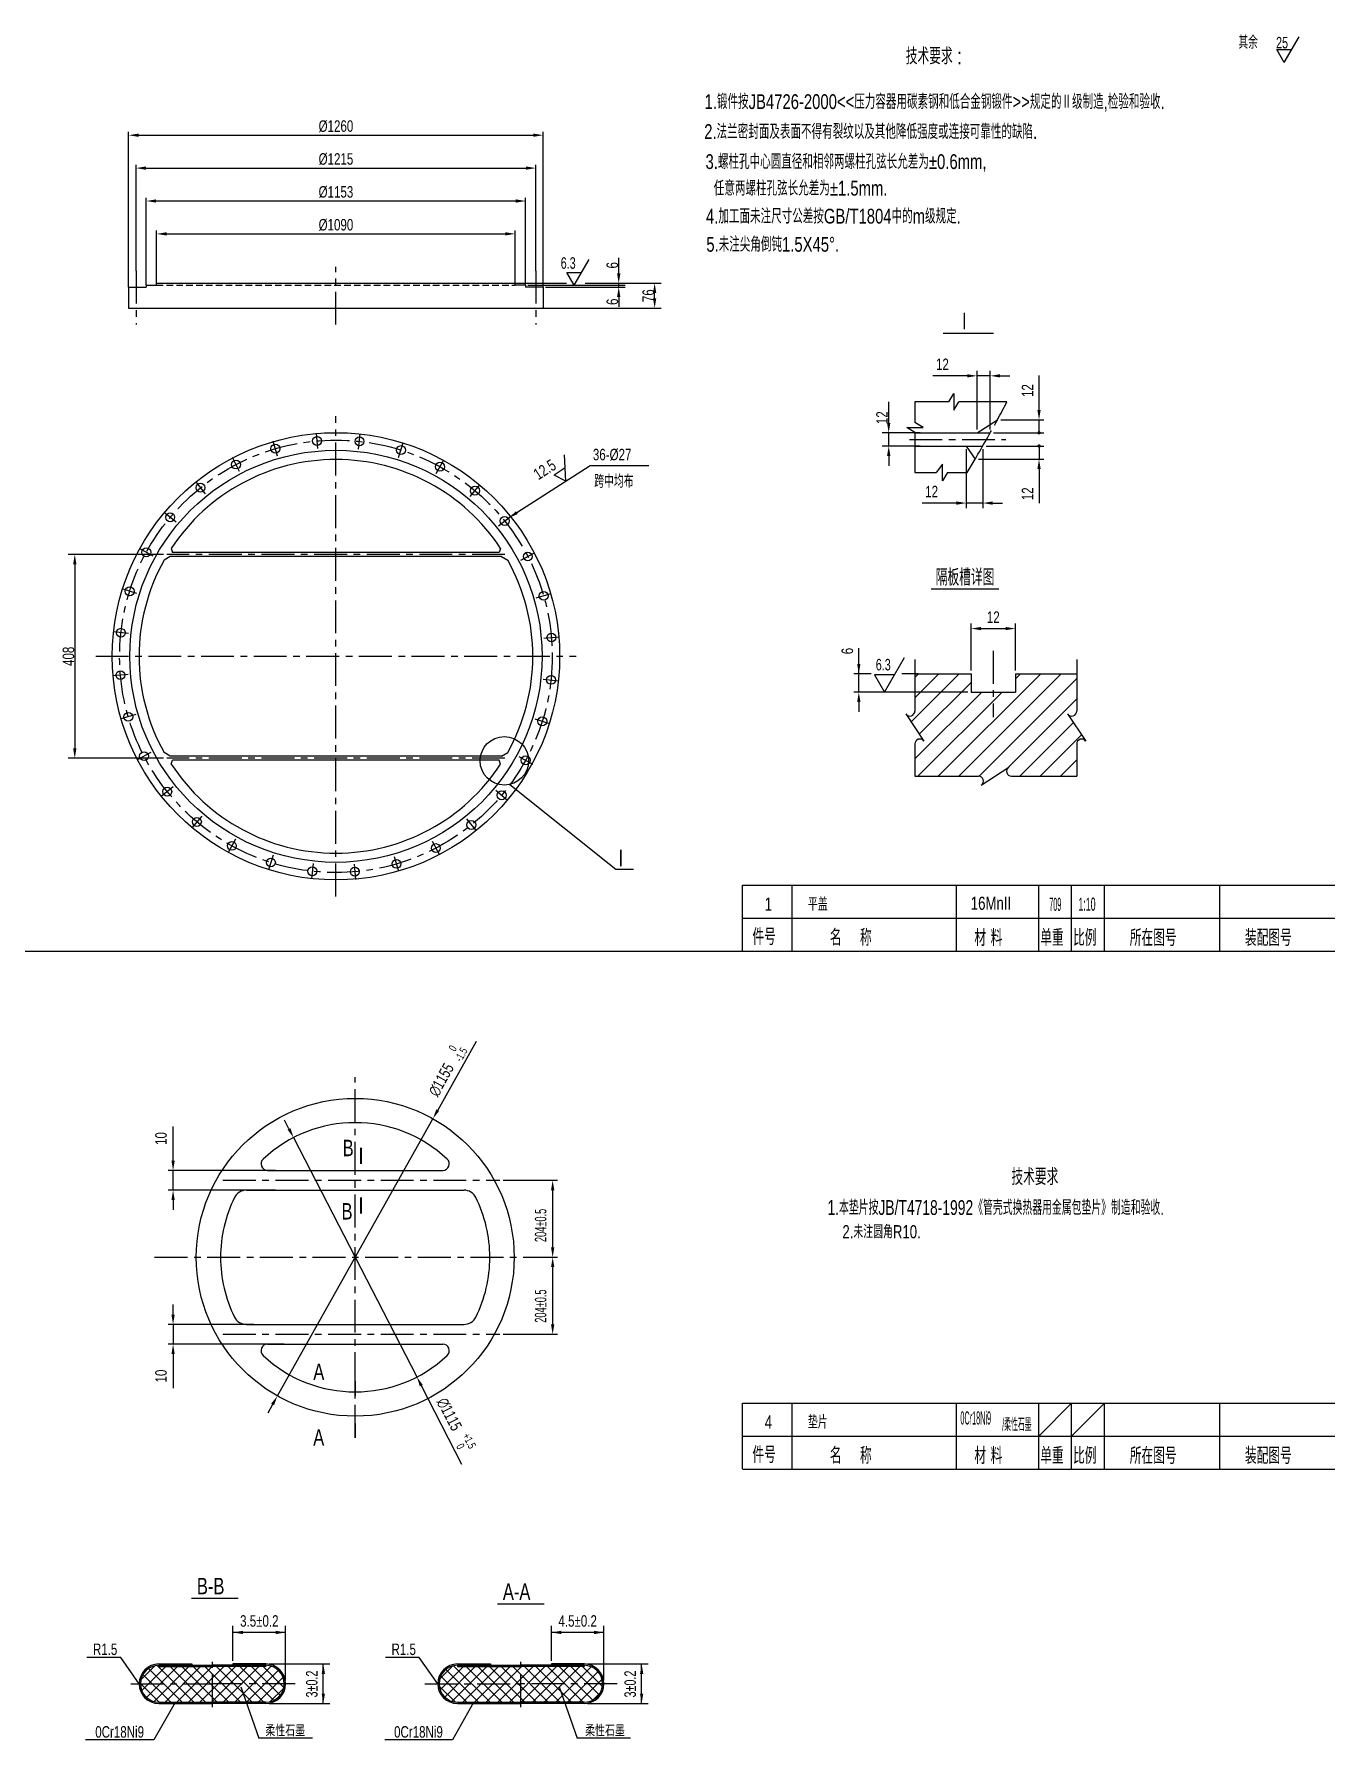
# Model space of a CAD drawing. Extents: x 40 to 831, y 10 to 584.
# Drawn here: x 436 to 831, y 57 to 576 of the extents above; entities that cross this region are included whole.
import ezdxf
from ezdxf.enums import TextEntityAlignment as Align

# ---------------------------------------------------------------- set-up
doc = ezdxf.new("R2010")
doc.units = 0
doc.header["$LTSCALE"] = 8
for name, pattern in [('CENTER', [2, 1.25, -0.25, 0.25, -0.25]), ('HIDDEN', [0.375, 0.25, -0.125]), ('PHANTOM', [2.5, 1.25, -0.25, 0.25, -0.25, 0.25, -0.25])]:
    doc.linetypes.add(name, pattern=pattern)
doc.layers.get('0').update_dxf_attribs({"color": 2, "linetype": 'CONTINUOUS'})
doc.layers.get('Defpoints').update_dxf_attribs({"linetype": 'CONTINUOUS'})
for name, color, linetype in [('CEN', 3, 'CENTER'), ('D', 7, 'CONTINUOUS'), ('HID', 4, 'HIDDEN'), ('OT', 1, 'CONTINUOUS'), ('PHAN', 6, 'PHANTOM')]:
    doc.layers.add(name, color=color, linetype=linetype)
doc.styles.get("Standard").update_dxf_attribs({"font": 'JDECSTD', "width": 0.75, "bigfont": 'HZDX'})
doc.dimstyles.get("Standard").update_dxf_attribs({"dimtxt": 0.18, "dimasz": 0.18, "dimexe": 0.18, "dimexo": 0.0625, "dimgap": 0.09, "dimtad": 0, "dimtih": 1, "dimtoh": 1, "dimzin": 0, "dimdsep": 46, "dimtxsty": 'Standard', "dimcen": 0.09, "dimadec": 0, "dimazin": 0, "dimtfac": 1, "dimtofl": 0, "dimtmove": 2, "dimatfit": 3, "dimfxl": 0, "dimtolj": 1, "dimarcsym": 0})
doc.dimstyles.new('STANDARD$0', dxfattribs={"dimtxt": 3.5, "dimasz": 3, "dimexe": 1, "dimexo": 0, "dimgap": 0.5, "dimtad": 1, "dimdec": 0, "dimlfac": 3, "dimrnd": 1.38778e-17, "dimzin": 0, "dimdsep": 46, "dimtxsty": 'Standard', "dimcen": -3, "dimclrd": 256, "dimclre": 256, "dimclrt": 2, "dimadec": 0, "dimazin": 0, "dimtp": 1, "dimtfac": 1, "dimtdec": 0, "dimtmove": 0, "dimatfit": 2, "dimfxl": 0, "dimtolj": 1, "dimtzin": 9, "dimlwd": -1, "dimlwe": -1, "dimarcsym": 0})

# ---------------------------------------------------------------- blocks, each defined once
blk = doc.blocks.new('OBL')
for p, q in [((0, 0), (4.04, 7)), ((2.02, 3.5), (-2.02, 3.5)), ((0, 0), (-2.02, 3.5))]:
    blk.add_line(p, q)
blk = doc.blocks.new('*D26')
at = {"color": 2}
for p, q in [((614.33, 500.07), (626.25, 500.07)), ((624.25, 495.47), (624.25, 497.07)), ((590.38, 492.47), (626.25, 492.47))]:
    blk.add_line(p, q, dxfattribs=at)
for points in [[(623.75, 497.07), (624.75, 497.07), (624.25, 500.07)], [(623.75, 495.47), (624.75, 495.47), (624.25, 492.47)]]:
    blk.add_solid(points, dxfattribs=at)
at = {"layer": 'Defpoints', "color": 0}
for p in [(614.33, 500.07), (624.25, 500.07), (590.38, 492.47)]:
    blk.add_point(p, dxfattribs=at)
at = {"color": 2, "insert": (622.33, 496.27), "char_height": 3.5, "attachment_point": 5, "rotation": 90}
blk.add_mtext('\\A1;76', dxfattribs=at)
blk = doc.blocks.new('*D27')
for p, q in [((472.88, 500.07), (472.88, 516.07)), ((475.88, 515.07), (578.88, 515.07)), ((581.88, 500.07), (581.88, 516.07))]:
    blk.add_line(p, q)
for points in [[(475.88, 515.57), (475.88, 514.57), (472.88, 515.07)], [(578.88, 515.57), (578.88, 514.57), (581.88, 515.07)]]:
    blk.add_solid(points)
at = {"layer": 'Defpoints', "color": 0}
for p in [(581.88, 515.07), (472.88, 500.07), (581.88, 500.07)]:
    blk.add_point(p, dxfattribs=at)
at = {"insert": (527.38, 517.78), "char_height": 3.5, "attachment_point": 5}
blk.add_mtext('\\A1;%%c1090', dxfattribs=at)
blk = doc.blocks.new('*D28')
for p, q in [((469.73, 499.47), (469.73, 526.07)), ((472.73, 525.07), (582.03, 525.07)), ((585.03, 499.47), (585.03, 526.07))]:
    blk.add_line(p, q)
for points in [[(472.73, 525.57), (472.73, 524.57), (469.73, 525.07)], [(582.03, 525.57), (582.03, 524.57), (585.03, 525.07)]]:
    blk.add_solid(points)
at = {"layer": 'Defpoints', "color": 0}
for p in [(585.03, 525.07), (469.73, 499.47), (585.03, 499.47)]:
    blk.add_point(p, dxfattribs=at)
at = {"insert": (527.38, 527.78), "char_height": 3.5, "attachment_point": 5}
blk.add_mtext('\\A1;%%c1153', dxfattribs=at)
blk = doc.blocks.new('*D29')
for p, q in [((466.63, 503.87), (466.63, 536.07)), ((469.63, 535.07), (585.13, 535.07)), ((588.13, 503.87), (588.13, 536.07))]:
    blk.add_line(p, q)
for points in [[(469.63, 535.57), (469.63, 534.57), (466.63, 535.07)], [(585.13, 535.57), (585.13, 534.57), (588.13, 535.07)]]:
    blk.add_solid(points)
at = {"layer": 'Defpoints', "color": 0}
for p in [(588.13, 535.07), (466.63, 503.87), (588.13, 503.87)]:
    blk.add_point(p, dxfattribs=at)
at = {"insert": (527.38, 537.78), "char_height": 3.5, "attachment_point": 5}
blk.add_mtext('\\A1;%%c1215', dxfattribs=at)
blk = doc.blocks.new('*D30')
for p, q in [((464.38, 498.87), (464.38, 546.07)), ((467.38, 545.07), (587.38, 545.07)), ((590.38, 498.87), (590.38, 546.07))]:
    blk.add_line(p, q)
for points in [[(467.38, 545.57), (467.38, 544.57), (464.38, 545.07)], [(587.38, 545.57), (587.38, 544.57), (590.38, 545.07)]]:
    blk.add_solid(points)
at = {"layer": 'Defpoints', "color": 0}
for p in [(590.38, 545.07), (464.38, 498.87), (590.38, 498.87)]:
    blk.add_point(p, dxfattribs=at)
at = {"insert": (527.38, 547.78), "char_height": 3.5, "attachment_point": 5}
blk.add_mtext('\\A1;%%c1260', dxfattribs=at)

msp = doc.modelspace()

# ---------------------------------------------------------------- hatches: boundary and pattern name
h = msp.add_hatch()
h.set_pattern_fill('ANSI31', color=256, scale=35, style=0)
h.set_pattern_definition([(45, (392.984, 7.9106), (-3.093592, 3.093592), [])])
h.paths.add_polyline_path([(749.82, 369.06, 0.722939), (752.53, 369.95), (752.53, 381.27), (733.91, 381.27), (733.91, 375.72), (720.45, 375.72), (720.45, 381.27), (703.36, 381.27), (703.36, 369.95, -0.722939), (700.65, 369.06), (706.06, 360.84, 0.722939), (703.36, 359.95), (703.36, 350.15), (722.71, 350.15, -0.722939), (723.6, 347.44), (731.82, 352.85, 0.722939), (732.71, 350.15), (752.53, 350.15), (752.53, 359.95, -0.722939), (755.23, 360.84)])
h = msp.add_hatch()
h.set_pattern_fill('ANSI37', color=256, scale=20, style=0)
h.set_pattern_definition([(45, (-181.3076, -284.1123), (-1.767767, 1.767767), []), (135, (-181.3076, -284.1123), (-1.767767, -1.767767), [])])
h.paths.add_polyline_path([(489.83, 79.39), (489.83, 74.19), (511.69, 74.19, 0.414214), (506.09, 79.79), (506.09, 79.39)])
h.paths.add_polyline_path([(489.83, 74.19), (489.83, 68.59), (506.09, 68.59, 0.414214), (511.69, 74.19)])
h.paths.add_polyline_path([(467.96, 74.19, 0.414214), (473.56, 68.59), (489.83, 68.59), (489.83, 74.19)])
h.paths.add_polyline_path([(489.83, 74.19), (489.83, 79.39), (473.56, 79.39), (473.56, 79.79, 0.414214), (467.96, 74.19)])
h = msp.add_hatch()
h.set_pattern_fill('ANSI37', color=256, scale=20, style=0)
h.set_pattern_definition([(45, (-177.6727, -286.1271), (-1.767767, 1.767767), []), (135, (-177.6727, -286.1271), (-1.767767, -1.767767), [])])
h.paths.add_polyline_path([(583.59, 74.19), (583.59, 68.59), (602.85, 68.59, 0.414214), (608.45, 74.19)])
h.paths.add_polyline_path([(583.59, 79.39), (583.59, 74.19), (608.45, 74.19, 0.414214), (602.85, 79.79), (602.85, 79.39)])
h.paths.add_polyline_path([(564.32, 79.39), (564.32, 79.79, 0.414214), (558.72, 74.19), (583.59, 74.19), (583.59, 79.39)])
h.paths.add_polyline_path([(558.72, 74.19, 0.414214), (564.32, 68.59), (583.59, 68.59), (583.59, 74.19)])

# ---------------------------------------------------------------- linework, layer by layer
for p, q in [((813.35, 571.11), (817.85, 571.11)), ((815.6, 567.21), (813.35, 571.11)), ((815.6, 567.21), (820.1, 575)), ((597.56, 503.36), (602.06, 503.36)), ((599.81, 499.47), (597.56, 503.36)), ((599.81, 499.47), (604.31, 507.26)), ((581.88, 500.07), (597.44, 500.07)), ((711.99, 484.85), (727.22, 484.85)), ((713.69, 463.98), (703.37, 463.98)), ((703.37, 463.98), (703.37, 457.72)), ((731.32, 463.98), (716.69, 463.98)), ((703.37, 454.72), (703.37, 442.49)), ((604.66, 444.59), (622.48, 444.59)), ((703.37, 442.49), (709.81, 442.49)), ((713.26, 442.49), (719.22, 442.49)), ((720.45, 382.27), (720.45, 396.55)), ((723.45, 395.05), (730.91, 395.05)), ((733.91, 382.27), (733.91, 396.55)), ((686.3, 387.27), (686.3, 389.06)), ((686.3, 375.72), (686.3, 387.27)), ((694.09, 375.72), (700.19, 386.28)), ((703.36, 385.66), (703.36, 369.95)), ((752.53, 385.66), (752.53, 381.27)), ((690.06, 381.27), (684.8, 381.27)), ((691.05, 380.98), (694.09, 375.72)), ((697.12, 380.98), (691.05, 380.98)), ((704.3, 381.27), (699.37, 381.27)), ((752.53, 381.27), (752.53, 369.95)), ((719.45, 375.72), (684.8, 375.72)), ((686.3, 372.72), (686.3, 369.72)), ((700.61, 369.12), (706.11, 360.77)), ((749.78, 369.12), (755.28, 360.77)), ((703.36, 359.95), (703.36, 350.15)), ((752.53, 359.95), (752.53, 350.15)), ((723.54, 347.4), (731.89, 352.9)), ((580.22, 347.65), (612.44, 321.89)), ((703.36, 350.15), (722.71, 350.15)), ((732.71, 350.15), (752.53, 350.15)), ((612.44, 321.89), (617.84, 321.89)), ((570, 269.44), (558.33, 248.63)), ((509.59, 161.72), (556.86, 246.01)), ((513.11, 242.92), (511.74, 245.58)), ((477.88, 233.27), (477.88, 243.67)), ((514.48, 240.25), (551.97, 167.48)), ((509.06, 230.27), (476.38, 230.27)), ((477.88, 224.27), (477.88, 230.27)), ((509.06, 224.27), (476.38, 224.27)), ((578.21, 227.27), (594.75, 227.27)), ((593.25, 224.27), (593.25, 206.86)), ((477.88, 221.27), (477.88, 218.27)), ((587.61, 203.86), (594.75, 203.86)), ((593.27, 203.86), (594.75, 203.86)), ((593.25, 200.86), (593.25, 183.46)), ((477.88, 186.46), (477.88, 189.46)), ((502.42, 183.46), (476.38, 183.46)), ((477.88, 183.46), (477.88, 177.46)), ((511.64, 177.46), (476.38, 177.46)), ((578.21, 180.46), (594.75, 180.46)), ((477.88, 174.46), (477.88, 164.06)), ((565.67, 140.88), (553.34, 164.81)), ((508.12, 159.1), (506.66, 156.49)), ((741, 149.5), (751, 159.5)), ((751, 149.5), (761, 159.5)), ((483.5, 100.19), (497.69, 100.19)), ((576.5, 98.5), (590.69, 98.5)), ((496.09, 81.19), (496.09, 91.78)), ((512.09, 89.78), (496.09, 89.78)), ((512.09, 75.19), (512.09, 91.78)), ((592.85, 81.19), (592.85, 91.78)), ((608.85, 89.78), (592.85, 89.78)), ((608.85, 75.19), (608.85, 91.78)), ((461.96, 82.13), (451.69, 82.13)), ((467.56, 74.19), (461.96, 82.13)), ((507.09, 80.19), (525.54, 80.19)), ((523.54, 68.19), (523.54, 80.19)), ((552.71, 82.13), (542.45, 82.13)), ((558.32, 74.19), (552.71, 82.13)), ((603.85, 80.19), (622.3, 80.19)), ((620.3, 68.19), (620.3, 80.19)), ((498.43, 73.24), (503.92, 57.61)), ((595.19, 73.24), (600.68, 57.61)), ((478.48, 68.44), (472.07, 57.11)), ((507.09, 68.19), (525.54, 68.19)), ((569.24, 68.44), (562.83, 57.11)), ((603.85, 68.19), (622.3, 68.19)), ((472.07, 57.11), (451.23, 57.11)), ((520.21, 57.61), (503.92, 57.61)), ((562.83, 57.11), (542.27, 57.11)), ((609.13, 57.61), (600.68, 57.61)), ((616.91, 57.61), (600.68, 57.61))]:
    msp.add_line(p, q)
at = {"color": 2, "lineweight": 25}
for p, q in [((613.33, 503.07), (613.33, 507.76)), ((585.68, 499.47), (615.33, 499.47)), ((591.03, 498.87), (615.33, 498.87)), ((603.13, 500.07), (615.33, 500.07)), ((613.33, 498.87), (613.33, 500.07)), ((613.33, 495.87), (613.33, 492.87)), ((475.01, 417.61), (446, 417.61)), ((448, 414.61), (448, 358.61)), ((475.01, 355.61), (446, 355.61))]:
    msp.add_line(p, q, dxfattribs=at)
at = {"ltscale": 8}
for p, q in [((722.25, 455.56), (722.25, 473.4)), ((726.25, 455.56), (726.25, 473.4)), ((719.25, 471.9), (708.85, 471.9)), ((726.25, 471.9), (722.25, 471.9)), ((729.25, 471.9), (732.25, 471.9)), ((741.08, 461.56), (741.08, 471.96)), ((713.69, 463.98), (715.19, 466.48)), ((715.19, 466.48), (715.19, 461.48)), ((715.19, 461.48), (716.69, 463.98)), ((705.87, 456.22), (703.37, 457.72)), ((729.45, 458.56), (742.58, 458.56)), ((741.08, 454.56), (741.08, 458.56)), ((703.37, 454.72), (700.87, 456.22)), ((700.87, 456.22), (705.87, 456.22)), ((727.25, 454.56), (742.58, 454.56)), ((718.98, 449.56), (718.98, 431.71)), ((722.66, 446.56), (742.58, 446.56)), ((723.98, 449.56), (723.98, 431.71)), ((724.98, 450.56), (742.58, 450.56)), ((741.08, 450.56), (741.08, 446.56)), ((711.76, 444.99), (709.81, 442.49)), ((711.76, 439.99), (711.76, 444.99)), ((713.26, 442.49), (711.76, 439.99)), ((741.08, 443.56), (741.08, 433.17)), ((715.98, 433.21), (705.59, 433.21)), ((723.98, 433.21), (718.98, 433.21)), ((726.98, 433.21), (729.98, 433.21))]:
    msp.add_line(p, q, dxfattribs=at)
at = {"lineweight": 25}
for p, q in [((695.39, 457.56), (695.39, 463.98)), ((704.97, 454.56), (693.39, 454.56)), ((695.39, 450.56), (695.39, 454.56)), ((704.97, 450.56), (693.39, 450.56)), ((695.39, 447.56), (695.39, 444.56))]:
    msp.add_line(p, q, dxfattribs=at)
at = {"ltscale": 8, "const_width": 0.5}
for points in [[(740.83, 454.56, 1), (741.33, 454.56, 1)], [(740.83, 450.56, 1), (741.33, 450.56, 1)]]:
    msp.add_lwpolyline(points, format="xyb", close=True, dxfattribs=at)
at = {"const_width": 0.7}
for points in [[(535, 237.2), (535, 232.23)], [(535, 217.16), (535, 222.13)]]:
    msp.add_lwpolyline(points, dxfattribs=at)
for points in [[(533.24, 161.73, 0.5, 0.5, 0), (533.24, 166.22, 0, 0, 0), (529.29, 166.22, 1.2, 0, 0), (525.47, 166.22, 0, 0, 0)], [(533.24, 153.4, 0.5, 0.5, 0), (533.24, 148.91, 0, 0, 0), (529.29, 148.91, 1.2, 0, 0), (525.48, 148.91, 0, 0, 0)]]:
    msp.add_lwpolyline(points, format="xyseb")
msp.add_circle((578.57, 354.84), 7.37)
for centre, start, end in [((701.86, 369.95), 216.5414, 360), ((751.03, 369.95), 216.5414, 360), ((704.86, 359.95), 36.5414, 180), ((754.03, 359.95), 36.5414, 180), ((732.71, 351.65), 126.5414, 270), ((722.71, 348.65), 306.5414, 90)]:
    msp.add_arc(centre, 1.5, start, end)
at = {"color": 2}
for points in [[(612.83, 503.07), (613.83, 503.07), (613.33, 500.07)], [(612.83, 495.87), (613.83, 495.87), (613.33, 498.87)], [(447.5, 414.61), (448.5, 414.61), (448, 417.61)], [(447.5, 358.61), (448.5, 358.61), (448, 355.61)]]:
    msp.add_solid(points, dxfattribs=at)
at = {"ltscale": 8}
for points in [[(719.25, 472.4), (719.25, 471.4), (722.25, 471.9)], [(729.25, 472.4), (729.25, 471.4), (726.25, 471.9)], [(740.58, 461.56), (741.58, 461.56), (741.08, 458.56)], [(740.58, 443.56), (741.58, 443.56), (741.08, 446.56)], [(715.98, 433.71), (715.98, 432.71), (718.98, 433.21)], [(726.98, 433.71), (726.98, 432.71), (723.98, 433.21)]]:
    msp.add_solid(points, dxfattribs=at)
for points in [[(694.89, 457.56), (695.89, 457.56), (695.39, 454.56)], [(694.89, 447.56), (695.89, 447.56), (695.39, 450.56)], [(723.45, 395.55), (723.45, 394.55), (720.45, 395.05)], [(730.91, 395.55), (730.91, 394.55), (733.91, 395.05)], [(685.8, 384.27), (686.8, 384.27), (686.3, 381.27)], [(685.8, 372.72), (686.8, 372.72), (686.3, 375.72)], [(557.89, 248.87), (558.77, 248.38), (556.86, 246.01)], [(513.56, 243.14), (512.67, 242.69), (514.48, 240.25)], [(477.38, 233.27), (478.38, 233.27), (477.88, 230.27)], [(477.38, 221.27), (478.38, 221.27), (477.88, 224.27)], [(592.75, 224.27), (593.75, 224.27), (593.25, 227.27)], [(592.75, 206.86), (593.75, 206.86), (593.25, 203.86)], [(592.75, 200.86), (593.75, 200.86), (593.25, 203.86)], [(477.38, 186.46), (478.38, 186.46), (477.88, 183.46)], [(592.75, 183.46), (593.75, 183.46), (593.25, 180.46)], [(477.38, 174.46), (478.38, 174.46), (477.88, 177.46)], [(553.79, 165.04), (552.9, 164.58), (551.97, 167.48)], [(507.69, 159.35), (508.56, 158.86), (509.59, 161.72)], [(499.09, 90.28), (499.09, 89.28), (496.09, 89.78)], [(509.09, 90.28), (509.09, 89.28), (512.09, 89.78)], [(595.85, 90.28), (595.85, 89.28), (592.85, 89.78)], [(605.85, 90.28), (605.85, 89.28), (608.85, 89.78)], [(523.04, 77.19), (524.04, 77.19), (523.54, 80.19)], [(619.8, 77.19), (620.8, 77.19), (620.3, 80.19)], [(523.04, 71.19), (524.04, 71.19), (523.54, 68.19)], [(619.8, 71.19), (620.8, 71.19), (620.3, 68.19)]]:
    msp.add_solid(points)
at = {"layer": 'CEN'}
for p, q in [((466.63, 503.87), (466.63, 487.47)), ((527.38, 487.47), (527.38, 505.07)), ((588.13, 503.87), (588.13, 487.47)), ((527.38, 313.61), (527.38, 459.61)), ((509.64, 447.48), (508.32, 451.99)), ((521.85, 449.77), (521.44, 454.45)), ((534.28, 449.64), (534.79, 454.31)), ((546.44, 447.08), (547.86, 451.56)), ((701.67, 452.56), (730.98, 452.56)), ((498.1, 442.85), (495.93, 447.02)), ((557.87, 442.2), (560.13, 446.32)), ((487.7, 436.06), (484.75, 439.72)), ((568.13, 435.18), (571.15, 438.78)), ((478.81, 427.37), (475.21, 430.39)), ((576.82, 426.3), (580.49, 429.24)), ((471.79, 417.11), (467.67, 419.37)), ((578.75, 417.61), (476.01, 417.61)), ((583.62, 415.89), (587.78, 418.06)), ((466.91, 405.68), (462.43, 407.09)), ((588.25, 404.35), (592.76, 405.67)), ((464.36, 393.51), (459.68, 394.03)), ((590.54, 392.14), (595.22, 392.55)), ((454.38, 386.61), (600.38, 386.61)), ((727.18, 388.29), (727.18, 368.11)), ((464.22, 381.09), (459.54, 380.68)), ((590.4, 379.71), (595.07, 379.2)), ((466.51, 368.87), (462, 367.56)), ((587.84, 367.55), (592.33, 366.13)), ((471.14, 357.34), (466.97, 355.17)), ((578.75, 355.61), (476.01, 355.61)), ((582.96, 356.12), (587.08, 353.86)), ((477.93, 346.93), (474.27, 343.99)), ((575.95, 345.86), (579.55, 342.84)), ((486.63, 338.05), (483.6, 334.45)), ((567.06, 337.17), (570, 333.5)), ((496.88, 331.03), (494.62, 326.91)), ((556.65, 330.38), (558.82, 326.21)), ((508.31, 326.15), (506.9, 321.66)), ((520.48, 323.59), (519.96, 318.92)), ((532.9, 323.45), (533.31, 318.77)), ((545.12, 325.75), (546.44, 321.23)), ((533.23, 148.97), (533.23, 258.61)), ((493, 227.27), (577.21, 227.27)), ((472.28, 203.86), (592.27, 203.86)), ((493, 180.46), (577.21, 180.46)), ((489.83, 67.05), (489.83, 80.84)), ((489.83, 67.05), (489.83, 80.84)), ((489.83, 67.05), (489.83, 80.84)), ((583.59, 67.05), (583.59, 80.84)), ((583.59, 67.05), (583.59, 80.84)), ((583.59, 67.05), (583.59, 80.84)), ((465.07, 74.19), (489.83, 74.19)), ((514.99, 74.19), (489.83, 74.19)), ((554.35, 74.19), (583.59, 74.19)), ((612.82, 74.19), (583.59, 74.19))]:
    msp.add_line(p, q, dxfattribs=at)
msp.add_circle((527.38, 386.61), 65.75, dxfattribs=at)
at = {"layer": 'D'}
for p, q in [((666, 297), (666, 317)), ((716, 297), (716, 317)), ((741, 297), (741, 317)), ((751, 297), (751, 317)), ((761, 297), (761, 317)), ((796, 297), (796, 317)), ((651, 307), (831, 307)), ((666, 139.5), (666, 159.5)), ((716, 139.5), (716, 159.5)), ((741, 139.5), (741, 159.5)), ((751, 139.5), (751, 159.5)), ((761, 139.5), (761, 159.5)), ((796, 139.5), (796, 159.5)), ((651, 149.5), (831, 149.5))]:
    msp.add_line(p, q, dxfattribs=at)
at = {"layer": 'HID'}
msp.add_line((472.88, 499.47), (581.88, 499.47), dxfattribs=at)
at = {"layer": 'OT'}
for p, q in [((464.38, 498.87), (464.38, 492.47)), ((464.38, 498.87), (469.73, 498.87)), ((469.73, 499.47), (472.88, 499.47)), ((469.73, 499.47), (469.73, 498.87)), ((472.88, 500.07), (581.88, 500.07)), ((472.88, 499.47), (472.88, 500.07)), ((581.88, 499.47), (581.88, 500.07)), ((585.03, 499.47), (581.88, 499.47)), ((585.03, 499.47), (585.03, 498.87)), ((590.38, 498.87), (585.03, 498.87)), ((590.38, 498.87), (590.38, 492.47)), ((464.38, 492.47), (590.38, 492.47)), ((722.25, 454.56), (728.45, 458.56)), ((703.37, 454.56), (722.25, 454.56)), ((703.37, 450.56), (718.98, 450.56)), ((718.98, 450.56), (721.66, 446.56)), ((477.02, 417.01), (475.14, 415.81)), ((577.73, 417.01), (477.02, 417.01)), ((477.32, 419.41), (477.75, 418.21)), ((577.01, 418.21), (477.75, 418.21)), ((577.44, 419.41), (577.01, 418.21)), ((577.73, 417.01), (579.62, 415.81)), ((703.36, 381.27), (720.45, 381.27)), ((720.45, 381.27), (720.45, 375.72)), ((733.91, 381.27), (752.53, 381.27)), ((733.91, 381.27), (733.91, 375.72)), ((720.45, 375.72), (733.91, 375.72)), ((477.02, 356.21), (475.14, 357.41)), ((577.73, 356.21), (477.02, 356.21)), ((477.32, 353.81), (477.75, 355.01)), ((577.01, 355.01), (477.75, 355.01)), ((577.44, 353.81), (577.01, 355.01)), ((577.73, 356.21), (579.62, 357.41)), ((651, 317), (831, 317)), ((651, 297), (651, 317)), ((420.5, 297), (831, 297)), ((651, 297), (831, 297)), ((506.61, 230.27), (559.84, 230.27)), ((500.15, 224.27), (566.31, 224.27)), ((500.15, 183.46), (566.31, 183.46)), ((506.61, 177.46), (559.84, 177.46)), ((651, 159.5), (831, 159.5)), ((651, 139.5), (651, 159.5)), ((651, 139.47), (831, 139.47)), ((473.56, 80.19), (483.56, 80.19)), ((473.56, 79.79), (489.83, 79.79)), ((473.56, 79.79), (473.56, 79.39)), ((473.56, 79.39), (489.83, 79.39)), ((483.56, 80.19), (483.56, 79.79)), ((506.09, 79.79), (489.83, 79.79)), ((506.09, 79.39), (489.83, 79.39)), ((506.09, 80.19), (496.09, 80.19)), ((496.09, 80.19), (496.09, 79.79)), ((506.09, 79.79), (506.09, 79.39)), ((564.32, 80.19), (574.32, 80.19)), ((564.32, 79.79), (583.59, 79.79)), ((564.32, 79.79), (564.32, 79.39)), ((564.32, 79.39), (583.59, 79.39)), ((574.32, 80.19), (574.32, 79.79)), ((602.85, 79.79), (583.59, 79.79)), ((602.85, 79.39), (583.59, 79.39)), ((602.85, 80.19), (592.85, 80.19)), ((592.85, 80.19), (592.85, 79.79)), ((602.85, 79.79), (602.85, 79.39)), ((473.56, 68.59), (489.83, 68.59)), ((473.56, 68.19), (489.83, 68.19)), ((506.09, 68.59), (489.83, 68.59)), ((506.09, 68.19), (489.83, 68.19)), ((564.32, 68.59), (583.59, 68.59)), ((564.32, 68.19), (583.59, 68.19)), ((602.85, 68.59), (583.59, 68.59)), ((602.85, 68.19), (583.59, 68.19))]:
    msp.add_line(p, q, dxfattribs=at)
for centre, radius in [((527.38, 386.61), 68), ((521.65, 452.11), 1.35), ((534.54, 451.97), 1.35), ((527.38, 386.61), 62.65), ((497.02, 444.93), 1.35), ((508.98, 449.74), 1.35), ((547.15, 449.32), 1.35), ((559, 444.26), 1.35), ((486.22, 437.89), 1.35), ((569.64, 436.98), 1.35), ((477.01, 428.88), 1.35), ((578.66, 427.77), 1.35), ((469.73, 418.24), 1.35), ((585.7, 416.97), 1.35), ((464.67, 406.38), 1.35), ((590.5, 405.01), 1.35), ((462.02, 393.77), 1.35), ((592.88, 392.34), 1.35), ((461.88, 380.88), 1.35), ((592.74, 379.45), 1.35), ((464.26, 368.21), 1.35), ((590.09, 366.84), 1.35), ((469.06, 356.25), 1.35), ((585.02, 354.99), 1.35), ((476.1, 345.46), 1.35), ((577.75, 344.35), 1.35), ((485.12, 336.25), 1.35), ((568.53, 335.34), 1.35), ((495.75, 328.97), 1.35), ((557.74, 328.29), 1.35), ((507.61, 323.91), 1.35), ((520.22, 321.25), 1.35), ((533.11, 321.11), 1.35), ((545.78, 323.49), 1.35), ((533.23, 203.86), 48.32)]:
    msp.add_circle(centre, radius, dxfattribs=at)
for centre, radius, start, end in [((398.74, 637.23), 375, 331.5466, 332.4834), ((527.38, 386.61), 59.85, 33.2324, 146.7676), ((398.74, 637.23), 375, 328.7148, 329.4397), ((527.38, 386.61), 59.85, 150.7982, 180), ((527.38, 386.61), 59.85, 0, 29.2018), ((527.38, 386.61), 59.85, 180, 209.2018), ((527.38, 386.61), 59.85, 330.7982, 0), ((527.38, 386.61), 59.85, 213.2324, 326.7676), ((533.23, 203.86), 40.93, 46.8663, 133.1337), ((506.61, 232.27), 2, 133.1337, 270), ((559.84, 232.27), 2, 270, 46.8663), ((500.15, 220.27), 4, 90, 153.6198), ((566.31, 220.27), 4, 26.3802, 90), ((533.23, 203.86), 40.93, 153.6198, 180), ((533.23, 203.86), 40.93, 0, 26.3802), ((533.23, 203.86), 40.93, 180, 206.3802), ((533.23, 203.86), 40.93, 333.6198, 0), ((500.15, 187.46), 4, 206.3802, 270), ((566.31, 187.46), 4, 270, 333.6198), ((506.61, 175.46), 2, 90, 226.8663), ((559.84, 175.46), 2, 313.1337, 90), ((533.23, 203.86), 40.93, 226.8663, 313.1337), ((473.56, 74.19), 6, 90, 270), ((473.56, 74.19), 5.6, 90, 270), ((506.09, 74.19), 6, 270, 90), ((506.09, 74.19), 5.6, 270, 90), ((564.32, 74.19), 6, 90, 270), ((564.32, 74.19), 5.6, 90, 270), ((602.85, 74.19), 6, 270, 90), ((602.85, 74.19), 5.6, 270, 90)]:
    msp.add_arc(centre, radius, start, end, dxfattribs=at)
msp.add_point((613.38, 499.47), dxfattribs=at)
at = {"layer": 'PHAN'}
for p, q in [((722.25, 454.56), (726.25, 454.56)), ((718.98, 450.56), (723.98, 450.56))]:
    msp.add_line(p, q, dxfattribs=at)
msp.add_arc((398.74, 637.23), 375, 329.4397, 331.5466, dxfattribs=at)

# ---------------------------------------------------------------- block references
at = {"rotation": 32.68793688448347}
msp.add_blockref('OBL', (597.27, 439.85), dxfattribs=at)

# ---------------------------------------------------------------- texts
for s, height, width, p in [('其余', 4, 0.7, (801.7, 571.35)), ('技术要求 :', 5, 0.75, (700.58, 566.62)), ('25', 3.5, 0.7, (813.13, 571.47)), ('6.3', 3.5, 0.7, (595.7, 504.45)), ('12', 3.5, 0.75, (709.76, 473.65)), ('36-%%C27', 3.5, 0.75, (605.48, 446.21)), ('跨中均布', 4, 0.75, (605.86, 437.85)), ('12', 3.5, 0.75, (706.49, 434.96)), ('%%u 隔板槽详图 ', 5, 0.75, (708.3, 408.13)), ('平盖', 4, 0.75, (670.84, 309.26)), ('16MnII', 4, 0.75, (720.34, 309.52)), ('技术要求', 5, 0.75, (732.69, 225.82)), ('垫片', 4, 0.75, (670.84, 151.76)), ('0Cr18Ni9', 4, 0.4, (717.18, 153.01)), ('/柔性石墨', 4, 0.4, (729.88, 151.01))]:
    msp.add_text(s, height=height, dxfattribs=dict(width=width)).set_placement(p)
at = {"linetype": 'Continuous'}
for s, width, p in [('1.锻件按JB4726-2000<<压力容器用碳素钢和低合金钢锻件>>规定的Ⅱ级制造,检验和验收.', 0.75, (639.42, 553.03)), ('2.法兰密封面及表面不得有裂纹以及其他降低强度或连接可靠性的缺陷.', 0.75, (639.32, 543.93)), ('3.螺柱孔中心圆直径和相邻两螺柱孔弦长允差为%%p0.6mm,', 0.75, (639.72, 534.79)), ('  任意两螺柱孔弦长允差为%%p1.5mm.', 0.75, (639.72, 526.7)), ('4.加工面未注尺寸公差按GB/T1804中的m级规定. ', 0.75, (639.86, 518.2)), ('5.未注尖角倒钝1.5X45%%D.           ', 0.75, (639.96, 509.64)), ('1.本垫片按JB/T4718-1992《管壳式换热器用金属包垫片》制造和验收.', 0.7, (676.78, 216.74))]:
    msp.add_text(s, height=4.5, dxfattribs=dict(at, width=width)).set_placement(p)
for s, height, rotation, width, p in [('12', 3.5, 90, 0.75, (739.33, 465.46)), ('12', 3.5, 90, 0.75, (695.1, 457.22)), ('12', 3.5, 90, 0.75, (739.33, 434.07)), ('0', 2.42, 60.7, 0.75, (563.59, 266.26)), ('-1.5', 2.415, 60.7, 0.75, (565.47, 263.1)), ('1155', 3.5, 60.7, 0.75, (559.58, 254.77)), ('∅', 3.5, 60.7, 0.75, (558.29, 252.48)), ('204%%P0.5', 3.5, 90, 0.6, (591.34, 208.49)), ('204%%P0.5', 3.5, 90, 0.6, (591.34, 183.96)), ('∅', 3.5, 297.3, 0.75, (557.97, 159.99)), ('1115', 3.5, 297.3, 0.75, (559.18, 157.66)), ('0', 2.42, 297.3, 0.75, (563.85, 146.42)), ('+1.5', 2.415, 297.3, 0.75, (565.75, 149.63))]:
    msp.add_text(s, height=height, rotation=rotation, dxfattribs=dict(width=width)).set_placement(p)
for s, rotation, width, p in [('12.5', 32.6879, 0.75, (590.82, 443.43)), ('3%%p0.2', 90, 0.7, (520.04, 74.1)), ('3%%p0.2', 90, 0.7, (616.8, 74.1))]:
    msp.add_text(s, height=3.5, rotation=rotation, dxfattribs=dict(width=width)).set_placement(p, align=Align.MIDDLE_CENTER)
for s, height, width, p in [('12', 3.5, 0.75, (727.18, 398.55)), ('6.3', 3.5, 0.7, (693.74, 384.08)), ('2.未注圆角R10.', 4, 0.75, (693.22, 211.83)), ('R1.5', 3.5, 0.75, (457.23, 84.63)), ('R1.5', 3.5, 0.75, (547.99, 84.63)), ('0Cr18Ni9', 3.5, 0.75, (461.64, 59.61)), ('柔性石墨', 3.5, 0.75, (511.97, 60.11)), ('0Cr18Ni9', 3.5, 0.75, (552.46, 59.61)), ('柔性石墨', 3.5, 0.75, (609.16, 60.11))]:
    msp.add_text(s, height=height, dxfattribs=dict(width=width)).set_placement(p, align=Align.MIDDLE)
at = {"width": 0.75}
msp.add_text('6', height=3.5, rotation=90, dxfattribs=at).set_placement((682.8, 388.21), align=Align.MIDDLE)
for s, width, p in [('1', 0.75, (658.82, 309.26)), ('709', 0.4, (746.02, 309.2)), ('1:10', 0.5, (755.67, 309.26)), ('4', 0.75, (658.82, 151.76))]:
    msp.add_text(s, height=4, dxfattribs=dict(width=width)).set_placement(p, align=Align.CENTER)
for s, p in [('3.5%%p0.2', (504.09, 93.28)), ('4.5%%p0.2', (600.85, 93.28))]:
    msp.add_text(s, height=3.5, dxfattribs=at).set_placement(p, align=Align.MIDDLE_CENTER)
at = {"color": 2, "char_height": 3.5, "attachment_point": 5, "rotation": 90}
for s, insert in [('\\A1;6', (611.41, 505.52)), ('\\A1;6', (611.41, 494.43)), ('408', (446.08, 386.61))]:
    msp.add_mtext(s, dxfattribs=dict(at, insert=insert))
at = {"char_height": 3.5, "attachment_point": 5, "rotation": 90}
for insert in [(474.22, 239.97), (474.22, 167.76)]:
    msp.add_mtext('10', dxfattribs=dict(at, insert=insert))
at = {"layer": 'D', "width": 0.75}
for s, p in [('件号 ', (653.97, 298.81)), ('名    称 ', (677.52, 298.58)), ('材 料 ', (721.43, 298.52)), ('单重', (741.44, 298.52)), ('比例', (751.44, 298.52)), ('所在图号', (768.66, 298.52)), ('装配图号', (803.66, 298.52)), ('件号 ', (653.97, 141.31)), ('名    称 ', (677.52, 141.07)), ('材 料 ', (721.43, 141.02)), ('单重', (741.44, 141.02)), ('比例', (751.44, 141.02)), ('所在图号', (768.66, 141.02)), ('装配图号', (803.66, 141.02))]:
    msp.add_text(s, height=5, dxfattribs=at).set_placement(p)
at = {"layer": 'OT', "width": 0.75}
for s, p in [('I', (717.67, 486.08)), ('I', (613.25, 322.77)), ('B', (529.42, 234.6)), ('B', (529.07, 215.35)), ('A', (520.5, 166.56)), ('A', (520.48, 146.59)), ('B-B', (485.13, 101.38)), ('A-A', (578.12, 99.7))]:
    msp.add_text(s, height=5, dxfattribs=at).set_placement(p)

# ---------------------------------------------------------------- dimensions: what is measured, and where the dimension line sits
for base, p1, p2, picture, middle in [((590.38, 545.07), (464.38, 498.87), (590.38, 498.87), '*D30', (527.38, 547.78)), ((588.13, 535.07), (466.63, 503.87), (588.13, 503.87), '*D29', (527.38, 537.78)), ((585.03, 525.07), (469.73, 499.47), (585.03, 499.47), '*D28', (527.38, 527.78)), ((581.88, 515.07), (472.88, 500.07), (581.88, 500.07), '*D27', (527.38, 517.78))]:
    dim = msp.add_linear_dim(base=base, p1=p1, p2=p2, text='%%c<>', dimstyle='STANDARD$0', override={"dimgap": 0.8, "dimlfac": 10, "dimzin": 8, "dimclrt": 256, "dimadec": 2, "dimazin": 2, "dimtfac": 0.857143})
    dim.commit()
    dim.dimension.update_dxf_attribs({"geometry": picture, "text_midpoint": middle})
dim = msp.add_linear_dim(base=(624.25, 500.07), p1=(590.38, 492.47), p2=(614.33, 500.07), angle=90, dimstyle='STANDARD$0', override={"dimexe": 2, "dimgap": 0, "dimlfac": 10, "dimclrd": 2, "dimclre": 2})
dim.commit()
dim.dimension.update_dxf_attribs({"geometry": '*D26', "text_midpoint": (622.33, 496.27)})

# ---------------------------------------------------------------- leaders
msp.add_leader([(579.86, 428.68), (604.66, 444.59)], dimstyle='Standard', override={"dimtxt": 3.5, "dimasz": 3, "dimexe": 2, "dimexo": 1, "dimgap": 0, "dimtad": 0, "dimtih": 0, "dimtoh": 0, "dimlfac": 6, "dimcen": -3})

doc.saveas('drawing.dxf')
